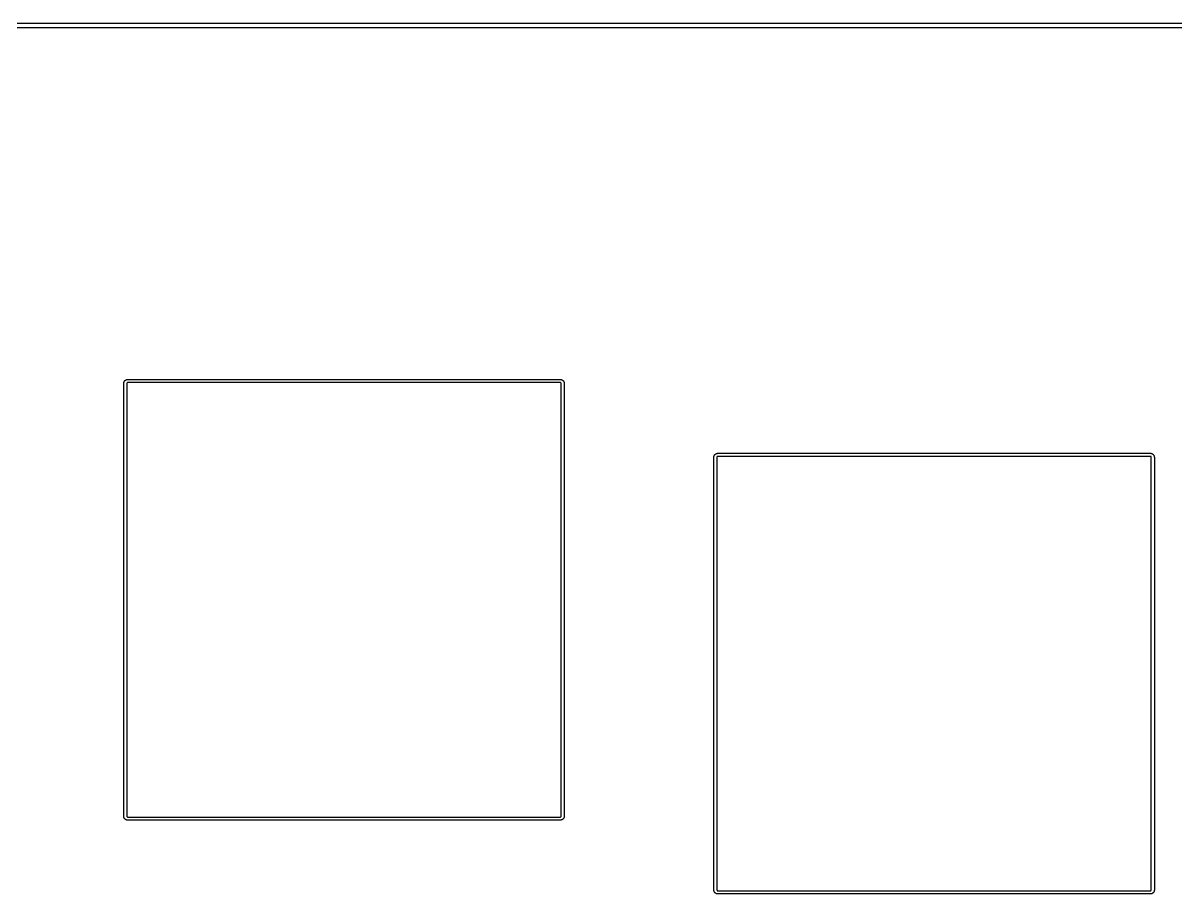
# Model space of a CAD drawing. Extents: x 69 to 219, y -146 to -41.
# Drawn here: x 150.27 to 187.49, y -68.67 to -40.56 of the extents above; entities that cross this region are included whole.
import ezdxf

# ---------------------------------------------------------------- set-up
doc = ezdxf.new("R2010")
doc.units = 0
doc.header["$MEASUREMENT"] = 0
doc.layers.add('BLACK', color=7, linetype='CONTINUOUS')

msp = doc.modelspace()

# ---------------------------------------------------------------- linework, layer by layer
at = {"layer": 'Black'}
for p, q in [((116.205, -40.565), (210.82, -40.565)), ((210.813, -40.715), (116.211, -40.715)), ((153.556, -52.11), (153.557, -52.1096)), ((153.557, -52.1089), (153.561, -52.106)), ((153.557, -52.1096), (153.557, -52.1089)), ((153.561, -52.106), (153.564, -52.1024)), ((153.564, -52.1024), (153.569, -52.0993)), ((153.569, -52.0993), (153.572, -52.0957)), ((153.572, -52.0957), (153.575, -52.0941)), ((153.575, -52.0941), (153.577, -52.0919)), ((153.577, -52.0919), (153.578, -52.0913)), ((153.578, -52.0913), (153.579, -52.0905)), ((153.579, -52.0905), (153.586, -52.0869)), ((153.586, -52.0869), (153.592, -52.083)), ((153.592, -52.083), (153.593, -52.0828)), ((153.593, -52.0828), (153.594, -52.0823)), ((153.594, -52.0823), (153.596, -52.0818)), ((153.596, -52.0818), (153.597, -52.0808)), ((153.597, -52.0808), (153.604, -52.0784)), ((153.604, -52.0784), (153.61, -52.0756)), ((153.61, -52.0756), (153.612, -52.0755)), ((153.612, -52.0755), (153.614, -52.0749)), ((153.614, -52.0749), (153.616, -52.0746)), ((153.616, -52.0746), (153.617, -52.074)), ((153.617, -52.074), (153.618, -52.0739)), ((153.618, -52.0737), (153.626, -52.0723)), ((153.618, -52.0739), (153.618, -52.0737)), ((153.626, -52.0723), (153.634, -52.0707)), ((153.634, -52.0707), (153.635, -52.0708)), ((153.635, -52.0708), (153.635, -52.0707)), ((153.635, -52.0707), (153.638, -52.0707)), ((153.638, -52.0707), (153.641, -52.0702)), ((153.641, -52.0702), (153.645, -52.0703)), ((153.645, -52.0703), (153.649, -52.0696)), ((153.649, -52.0696), (167.619, -52.0696)), ((167.619, -52.0696), (167.623, -52.0704)), ((167.623, -52.0704), (167.628, -52.0704)), ((167.628, -52.0704), (167.63, -52.0707)), ((167.63, -52.0707), (167.632, -52.0707)), ((167.632, -52.0707), (167.632, -52.0708)), ((167.632, -52.0708), (167.633, -52.0707)), ((167.633, -52.0707), (167.641, -52.0723)), ((167.641, -52.0723), (167.649, -52.0737)), ((167.649, -52.0737), (167.649, -52.0739)), ((167.649, -52.0739), (167.65, -52.074)), ((167.65, -52.074), (167.651, -52.0746)), ((167.651, -52.0746), (167.653, -52.0749)), ((167.653, -52.0749), (167.655, -52.0755)), ((167.655, -52.0755), (167.657, -52.0756)), ((167.657, -52.0756), (167.663, -52.0784)), ((167.663, -52.0784), (167.67, -52.0808)), ((167.67, -52.0808), (167.671, -52.0818)), ((167.671, -52.0818), (167.673, -52.0823)), ((167.673, -52.0823), (167.674, -52.0828)), ((167.674, -52.0828), (167.675, -52.083)), ((167.675, -52.083), (167.681, -52.0869)), ((167.681, -52.0869), (167.688, -52.0905)), ((167.688, -52.0905), (167.689, -52.0913)), ((167.689, -52.0913), (167.69, -52.0919)), ((167.69, -52.0919), (167.691, -52.0928)), ((167.691, -52.0928), (167.692, -52.0936)), ((167.692, -52.0936), (167.693, -52.0944)), ((167.693, -52.0944), (167.694, -52.0949)), ((167.694, -52.0949), (167.7, -52.0999)), ((167.7, -52.0999), (167.706, -52.1045)), ((167.706, -52.1045), (167.706, -52.1056)), ((167.706, -52.1056), (167.707, -52.1065)), ((167.707, -52.1065), (167.708, -52.1078)), ((167.708, -52.1078), (167.71, -52.1089)), ((167.71, -52.1089), (167.71, -52.1096)), ((167.71, -52.1096), (167.711, -52.11)), ((153.522, -52.1958), (153.523, -52.1921)), ((153.522, -66.1658), (153.522, -52.1958)), ((153.523, -52.1774), (153.525, -52.1715)), ((153.523, -52.18), (153.523, -52.1774)), ((153.523, -52.1825), (153.523, -52.18)), ((153.523, -52.1854), (153.523, -52.1825)), ((153.523, -52.1883), (153.523, -52.1854)), ((153.523, -52.1921), (153.523, -52.1883)), ((153.525, -52.1715), (153.526, -52.1654)), ((153.526, -52.1654), (153.527, -52.1632)), ((153.527, -52.1632), (153.528, -52.1623)), ((153.528, -52.1602), (153.53, -52.1545)), ((153.528, -52.1607), (153.528, -52.1602)), ((153.528, -52.1621), (153.528, -52.1607)), ((153.528, -52.1622), (153.528, -52.1621)), ((153.528, -52.1623), (153.528, -52.1622)), ((153.53, -52.1545), (153.533, -52.1467)), ((153.533, -52.1467), (153.535, -52.1415)), ((153.535, -52.1415), (153.538, -52.1359)), ((153.538, -52.1359), (153.541, -52.1316)), ((153.541, -52.1316), (153.544, -52.1268)), ((153.544, -52.1268), (153.545, -52.1254)), ((153.545, -52.1254), (153.546, -52.1238)), ((153.546, -52.1223), (153.551, -52.1163)), ((153.546, -52.1231), (153.546, -52.1223)), ((153.546, -52.1238), (153.546, -52.1231)), ((153.551, -52.1163), (153.556, -52.11)), ((153.623, -52.1909), (153.622, -52.1933)), ((153.622, -52.1933), (153.622, -52.1967)), ((153.622, -52.1967), (153.622, -52.1996)), ((153.622, -52.1996), (153.622, -66.162)), ((153.624, -52.1869), (153.623, -52.1909)), ((153.625, -52.1863), (153.624, -52.1869)), ((153.624, -52.1869), (153.624, -52.1869)), ((153.626, -52.1843), (153.625, -52.1857)), ((153.625, -52.1857), (153.625, -52.1862)), ((153.625, -52.1862), (153.625, -52.1863)), ((153.629, -52.1793), (153.626, -52.1835)), ((153.626, -52.1835), (153.626, -52.1843)), ((153.631, -52.1775), (153.629, -52.1787)), ((153.629, -52.1787), (153.629, -52.1793)), ((153.632, -52.1762), (153.631, -52.1775)), ((153.633, -52.1758), (153.632, -52.1762)), ((153.634, -52.174), (153.633, -52.1758)), ((153.638, -52.172), (153.634, -52.174)), ((153.642, -52.1707), (153.638, -52.172)), ((153.646, -52.17), (153.642, -52.1707)), ((153.642, -52.1707), (153.642, -52.1707)), ((153.65, -52.1701), (153.646, -52.17)), ((153.653, -52.1696), (153.65, -52.1701)), ((167.614, -52.1696), (153.653, -52.1696)), ((167.616, -52.1699), (167.614, -52.1696)), ((167.621, -52.1699), (167.616, -52.1699)), ((167.625, -52.1707), (167.621, -52.1699)), ((167.629, -52.172), (167.625, -52.1707)), ((167.625, -52.1707), (167.625, -52.1707)), ((167.634, -52.1748), (167.629, -52.172)), ((167.636, -52.1766), (167.634, -52.1748)), ((167.638, -52.1783), (167.636, -52.1766)), ((167.636, -52.1766), (167.636, -52.1766)), ((167.64, -52.1815), (167.638, -52.1783)), ((167.642, -52.1836), (167.64, -52.1815)), ((167.642, -52.1838), (167.642, -52.1836)), ((167.642, -52.1863), (167.642, -52.1838)), ((167.643, -52.1869), (167.642, -52.1863)), ((167.644, -52.1909), (167.643, -52.1869)), ((167.643, -52.1869), (167.643, -52.1869)), ((167.645, -52.1933), (167.644, -52.1909)), ((167.645, -52.1967), (167.645, -52.1933)), ((167.645, -52.1996), (167.645, -52.1967)), ((167.645, -66.162), (167.645, -52.1996)), ((167.711, -52.11), (167.716, -52.1163)), ((167.716, -52.1163), (167.721, -52.1223)), ((167.721, -52.1223), (167.721, -52.1228)), ((167.721, -52.1228), (167.722, -52.1251)), ((167.722, -52.1251), (167.724, -52.127)), ((167.724, -52.127), (167.727, -52.1322)), ((167.727, -52.1322), (167.731, -52.137)), ((167.731, -52.137), (167.731, -52.1398)), ((167.731, -52.1398), (167.733, -52.1424)), ((167.733, -52.1424), (167.733, -52.1446)), ((167.733, -52.1446), (167.734, -52.1467)), ((167.734, -52.1467), (167.737, -52.1545)), ((167.737, -52.1545), (167.739, -52.1602)), ((167.739, -52.1602), (167.739, -52.1607)), ((167.739, -52.1607), (167.739, -52.1621)), ((167.739, -52.1621), (167.739, -52.1622)), ((167.739, -52.1622), (167.739, -52.1623)), ((167.739, -52.1623), (167.74, -52.1632)), ((167.74, -52.1632), (167.741, -52.1654)), ((167.741, -52.1654), (167.742, -52.1715)), ((167.742, -52.1715), (167.744, -52.1774)), ((167.744, -52.1774), (167.744, -52.18)), ((167.744, -52.18), (167.744, -52.1825)), ((167.744, -52.1825), (167.744, -52.1854)), ((167.744, -52.1854), (167.744, -52.1883)), ((167.744, -52.1883), (167.744, -52.1921)), ((167.744, -52.1921), (167.745, -52.1958)), ((167.745, -52.1958), (167.745, -66.1658)), ((172.574, -54.5773), (172.575, -54.5701)), ((172.574, -68.5473), (172.574, -54.5773)), ((172.575, -54.5701), (172.576, -54.5628)), ((172.576, -54.5622), (172.577, -54.5566)), ((172.576, -54.5628), (172.576, -54.5622)), ((172.577, -54.5566), (172.578, -54.549)), ((172.578, -54.549), (172.579, -54.5464)), ((172.579, -54.5464), (172.58, -54.5437)), ((172.58, -54.5437), (172.582, -54.5358)), ((172.582, -54.5358), (172.585, -54.5279)), ((172.585, -54.5279), (172.587, -54.5231)), ((172.587, -54.5231), (172.59, -54.5177)), ((172.59, -54.5177), (172.593, -54.5132)), ((172.593, -54.5132), (172.596, -54.5083)), ((172.596, -54.5083), (172.597, -54.5069)), ((172.597, -54.5069), (172.598, -54.5053)), ((172.598, -54.5038), (172.603, -54.4978)), ((172.598, -54.5046), (172.598, -54.5038)), ((172.598, -54.5053), (172.598, -54.5046)), ((172.603, -54.4978), (172.608, -54.4915)), ((172.608, -54.4915), (172.609, -54.4911)), ((172.609, -54.4904), (172.613, -54.4875)), ((172.609, -54.4911), (172.609, -54.4904)), ((172.613, -54.4875), (172.616, -54.4839)), ((172.616, -54.4839), (172.621, -54.4808)), ((172.621, -54.4808), (172.624, -54.4772)), ((172.624, -54.4772), (172.629, -54.4744)), ((172.629, -54.4744), (172.634, -54.4707)), ((172.634, -54.4707), (172.64, -54.4679)), ((172.64, -54.4679), (172.645, -54.4646)), ((172.645, -54.4646), (172.648, -54.4635)), ((172.648, -54.4635), (172.651, -54.4619)), ((172.651, -54.4619), (172.658, -54.4594)), ((172.658, -54.4594), (172.665, -54.4567)), ((172.665, -54.4567), (172.667, -54.4563)), ((172.667, -54.4563), (172.669, -54.4555)), ((172.669, -54.4555), (172.67, -54.4554)), ((172.67, -54.4552), (172.678, -54.4538)), ((172.67, -54.4554), (172.67, -54.4552)), ((172.675, -54.5779), (172.674, -54.584)), ((172.674, -54.584), (172.674, -68.5406)), ((172.676, -54.5733), (172.675, -54.5779)), ((172.677, -54.5677), (172.676, -54.569)), ((172.676, -54.569), (172.676, -54.5704)), ((172.676, -54.5704), (172.676, -54.5707)), ((172.676, -54.5707), (172.676, -54.5718)), ((172.676, -54.5718), (172.676, -54.5729)), ((172.676, -54.5729), (172.676, -54.5733)), ((172.678, -54.5657), (172.677, -54.567)), ((172.677, -54.567), (172.677, -54.5677)), ((172.678, -54.4538), (172.686, -54.4522)), ((172.681, -54.5608), (172.678, -54.565)), ((172.678, -54.565), (172.678, -54.5657)), ((172.683, -54.559), (172.681, -54.5602)), ((172.681, -54.5602), (172.681, -54.5608)), ((172.684, -54.5577), (172.683, -54.559)), ((172.685, -54.5573), (172.684, -54.5577)), ((172.686, -54.5562), (172.685, -54.5567)), ((172.685, -54.5567), (172.685, -54.5573)), ((172.686, -54.4522), (172.687, -54.4523)), ((172.687, -54.5557), (172.686, -54.5562)), ((172.687, -54.4523), (172.687, -54.4522)), ((172.687, -54.4522), (172.69, -54.4522)), ((172.69, -54.5539), (172.687, -54.5557)), ((172.69, -54.4522), (172.693, -54.4517)), ((172.693, -54.5528), (172.69, -54.5539)), ((172.693, -54.4517), (172.697, -54.4518)), ((172.694, -54.5522), (172.693, -54.5528)), ((172.698, -54.5515), (172.694, -54.5521)), ((172.694, -54.5521), (172.694, -54.5522)), ((172.697, -54.4518), (172.701, -54.4511)), ((172.702, -54.5516), (172.698, -54.5515)), ((172.701, -54.4511), (186.671, -54.4511)), ((172.705, -54.5511), (172.702, -54.5516)), ((186.666, -54.5511), (172.705, -54.5511)), ((186.668, -54.5514), (186.666, -54.5511)), ((186.673, -54.5514), (186.668, -54.5514)), ((186.671, -54.4511), (186.675, -54.4519)), ((186.677, -54.5522), (186.673, -54.5514)), ((186.675, -54.4519), (186.68, -54.4519)), ((186.682, -54.5538), (186.677, -54.5522)), ((186.677, -54.5522), (186.677, -54.5522)), ((186.68, -54.4519), (186.682, -54.4522)), ((186.682, -54.4522), (186.684, -54.4522)), ((186.682, -54.5539), (186.682, -54.5538)), ((186.682, -54.5538), (186.682, -54.5538)), ((186.686, -54.5562), (186.682, -54.5539)), ((186.684, -54.4522), (186.684, -54.4523)), ((186.684, -54.4523), (186.685, -54.4522)), ((186.685, -54.4522), (186.693, -54.4538)), ((186.688, -54.5581), (186.686, -54.5562)), ((186.69, -54.5598), (186.688, -54.5581)), ((186.688, -54.5581), (186.688, -54.5581)), ((186.692, -54.563), (186.69, -54.5598)), ((186.694, -54.5651), (186.692, -54.563)), ((186.693, -54.4538), (186.701, -54.4552)), ((186.694, -54.5653), (186.694, -54.5651)), ((186.696, -54.5722), (186.694, -54.5653)), ((186.697, -54.5749), (186.696, -54.5722)), ((186.697, -54.5782), (186.697, -54.5749)), ((186.697, -54.5811), (186.697, -54.5782)), ((186.697, -68.5435), (186.697, -54.5811)), ((186.701, -54.4552), (186.701, -54.4554)), ((186.701, -54.4554), (186.702, -54.4555)), ((186.702, -54.4555), (186.703, -54.4561)), ((186.703, -54.4561), (186.705, -54.4564)), ((186.705, -54.4564), (186.713, -54.4592)), ((186.713, -54.4592), (186.721, -54.4619)), ((186.721, -54.4619), (186.724, -54.4635)), ((186.724, -54.4635), (186.727, -54.4646)), ((186.727, -54.4646), (186.734, -54.469)), ((186.734, -54.469), (186.742, -54.4734)), ((186.742, -54.4734), (186.743, -54.4743)), ((186.743, -54.4743), (186.744, -54.4751)), ((186.744, -54.4751), (186.745, -54.4759)), ((186.745, -54.4759), (186.746, -54.4764)), ((186.746, -54.4764), (186.752, -54.4814)), ((186.752, -54.4814), (186.758, -54.486)), ((186.758, -54.486), (186.758, -54.4871)), ((186.758, -54.4871), (186.759, -54.488)), ((186.759, -54.488), (186.76, -54.4893)), ((186.76, -54.4893), (186.762, -54.4904)), ((186.762, -54.4904), (186.762, -54.4911)), ((186.762, -54.4911), (186.763, -54.4915)), ((186.763, -54.4915), (186.768, -54.4978)), ((186.768, -54.4978), (186.773, -54.5038)), ((186.773, -54.5038), (186.773, -54.5043)), ((186.773, -54.5043), (186.774, -54.5067)), ((186.774, -54.5067), (186.777, -54.5087)), ((186.777, -54.5087), (186.779, -54.5138)), ((186.779, -54.5138), (186.783, -54.5185)), ((186.783, -54.5185), (186.783, -54.5214)), ((186.783, -54.5214), (186.785, -54.5241)), ((186.785, -54.5241), (186.785, -54.5261)), ((186.785, -54.5261), (186.786, -54.5279)), ((186.786, -54.5279), (186.789, -54.5358)), ((186.789, -54.5358), (186.791, -54.542)), ((186.791, -54.542), (186.791, -54.5426)), ((186.791, -54.5426), (186.792, -54.5449)), ((186.792, -54.5449), (186.793, -54.547)), ((186.793, -54.547), (186.794, -54.5532)), ((186.794, -54.5532), (186.796, -54.5593)), ((186.796, -54.5593), (186.796, -54.5617)), ((186.796, -54.5617), (186.796, -54.5641)), ((186.796, -54.5641), (186.796, -54.5669)), ((186.796, -54.5669), (186.796, -54.5698)), ((186.796, -54.5698), (186.796, -54.5736)), ((186.796, -54.5736), (186.797, -54.5773)), ((186.797, -54.5773), (186.797, -68.5473)), ((153.523, -66.1696), (153.522, -66.1658)), ((153.523, -66.1734), (153.523, -66.1696)), ((153.523, -66.1761), (153.523, -66.1734)), ((153.523, -66.179), (153.523, -66.1761)), ((153.523, -66.1814), (153.523, -66.179)), ((153.523, -66.1838), (153.523, -66.1814)), ((153.525, -66.1899), (153.523, -66.1838)), ((153.526, -66.1961), (153.525, -66.1899)), ((153.527, -66.1982), (153.526, -66.1961)), ((153.528, -66.2005), (153.527, -66.1982)), ((153.528, -66.2012), (153.528, -66.2005)), ((153.53, -66.207), (153.528, -66.2012)), ((153.533, -66.2148), (153.53, -66.207)), ((153.535, -66.2198), (153.533, -66.2148)), ((153.538, -66.2254), (153.535, -66.2198)), ((153.541, -66.2299), (153.538, -66.2254)), ((153.544, -66.2348), (153.541, -66.2299)), ((153.545, -66.2362), (153.544, -66.2348)), ((153.546, -66.2378), (153.545, -66.2362)), ((153.546, -66.2387), (153.546, -66.2378)), ((153.547, -66.2398), (153.546, -66.2387)), ((153.552, -66.2456), (153.547, -66.2398)), ((153.556, -66.2516), (153.552, -66.2456)), ((153.557, -66.2522), (153.556, -66.2516)), ((153.558, -66.2531), (153.557, -66.2522)), ((153.561, -66.2557), (153.558, -66.2531)), ((153.622, -66.162), (153.622, -66.1647)), ((153.622, -66.1647), (153.622, -66.1681)), ((153.622, -66.1681), (153.623, -66.1708)), ((153.623, -66.1708), (153.624, -66.1744)), ((153.624, -66.1744), (153.624, -66.1746)), ((153.624, -66.1746), (153.625, -66.1754)), ((153.625, -66.1754), (153.625, -66.1761)), ((153.625, -66.1761), (153.626, -66.1774)), ((153.626, -66.1774), (153.626, -66.1781)), ((153.626, -66.1781), (153.629, -66.1823)), ((153.629, -66.1823), (153.629, -66.1827)), ((153.629, -66.1827), (153.631, -66.184)), ((153.631, -66.184), (153.632, -66.1855)), ((153.632, -66.1855), (153.633, -66.1862)), ((153.633, -66.1862), (153.635, -66.1877)), ((153.635, -66.1877), (153.638, -66.1897)), ((153.638, -66.1897), (153.639, -66.1898)), ((153.639, -66.1898), (153.642, -66.1908)), ((153.642, -66.1908), (153.642, -66.1908)), ((153.642, -66.1908), (153.646, -66.1915)), ((153.646, -66.1915), (153.65, -66.1915)), ((153.65, -66.1915), (153.653, -66.192)), ((153.653, -66.192), (167.614, -66.192)), ((167.614, -66.192), (167.615, -66.1918)), ((167.615, -66.1918), (167.62, -66.1917)), ((167.62, -66.1917), (167.625, -66.1908)), ((167.625, -66.1908), (167.628, -66.1898)), ((167.625, -66.1908), (167.625, -66.1908)), ((167.628, -66.1898), (167.629, -66.1897)), ((167.629, -66.1897), (167.634, -66.1869)), ((167.634, -66.1869), (167.636, -66.1847)), ((167.636, -66.1847), (167.637, -66.1847)), ((167.637, -66.1847), (167.638, -66.1833)), ((167.638, -66.1833), (167.64, -66.1801)), ((167.64, -66.1801), (167.642, -66.178)), ((167.642, -66.1759), (167.643, -66.1746)), ((167.642, -66.1777), (167.642, -66.1759)), ((167.642, -66.178), (167.642, -66.1777)), ((167.642, -66.178), (167.642, -66.178)), ((167.643, -66.1744), (167.644, -66.1708)), ((167.643, -66.1746), (167.643, -66.1744)), ((167.644, -66.1708), (167.645, -66.1681)), ((167.645, -66.1647), (167.645, -66.162)), ((167.645, -66.1681), (167.645, -66.1647)), ((167.708, -66.2539), (167.707, -66.255)), ((167.709, -66.2531), (167.708, -66.2539)), ((167.71, -66.2522), (167.709, -66.2531)), ((167.711, -66.2516), (167.71, -66.2522)), ((167.715, -66.2456), (167.711, -66.2516)), ((167.72, -66.2398), (167.715, -66.2456)), ((167.721, -66.239), (167.72, -66.2398)), ((167.722, -66.2364), (167.721, -66.2389)), ((167.721, -66.2389), (167.721, -66.239)), ((167.725, -66.2344), (167.722, -66.2364)), ((167.727, -66.2293), (167.725, -66.2344)), ((167.731, -66.2246), (167.727, -66.2293)), ((167.733, -66.219), (167.731, -66.2217)), ((167.731, -66.2217), (167.731, -66.2246)), ((167.734, -66.2148), (167.733, -66.2168)), ((167.733, -66.2168), (167.733, -66.219)), ((167.737, -66.2071), (167.734, -66.2148)), ((167.739, -66.2012), (167.737, -66.2071)), ((167.74, -66.1982), (167.739, -66.2005)), ((167.739, -66.2005), (167.739, -66.2012)), ((167.741, -66.1961), (167.74, -66.1982)), ((167.742, -66.1899), (167.741, -66.1961)), ((167.744, -66.1838), (167.742, -66.1899)), ((167.745, -66.1658), (167.744, -66.1696)), ((167.744, -66.1696), (167.744, -66.1734)), ((167.744, -66.1734), (167.744, -66.1761)), ((167.744, -66.1761), (167.744, -66.179)), ((167.744, -66.179), (167.744, -66.1814)), ((167.744, -66.1814), (167.744, -66.1838)), ((153.564, -66.2591), (153.561, -66.2557)), ((153.568, -66.262), (153.564, -66.2591)), ((153.572, -66.2654), (153.568, -66.262)), ((153.575, -66.2673), (153.572, -66.2654)), ((153.577, -66.2697), (153.575, -66.2673)), ((153.579, -66.2704), (153.577, -66.2697)), ((153.58, -66.2715), (153.579, -66.2704)), ((153.586, -66.2749), (153.58, -66.2715)), ((153.592, -66.2786), (153.586, -66.2749)), ((153.594, -66.2788), (153.592, -66.2786)), ((153.595, -66.2795), (153.594, -66.2788)), ((153.596, -66.2799), (153.595, -66.2795)), ((153.598, -66.2812), (153.596, -66.2799)), ((153.604, -66.2832), (153.598, -66.2812)), ((153.61, -66.2859), (153.604, -66.2832)), ((153.612, -66.286), (153.61, -66.2859)), ((153.614, -66.2868), (153.612, -66.286)), ((153.616, -66.2871), (153.614, -66.2868)), ((153.617, -66.2875), (153.616, -66.2871)), ((153.618, -66.2876), (153.617, -66.2875)), ((153.618, -66.2878), (153.618, -66.2876)), ((153.626, -66.2892), (153.618, -66.2878)), ((153.634, -66.2908), (153.626, -66.2892)), ((153.635, -66.2907), (153.634, -66.2908)), ((153.635, -66.2908), (153.635, -66.2907)), ((153.638, -66.2908), (153.635, -66.2908)), ((153.641, -66.2913), (153.638, -66.2908)), ((153.645, -66.2913), (153.641, -66.2913)), ((153.649, -66.292), (153.645, -66.2913)), ((167.619, -66.292), (153.649, -66.292)), ((167.624, -66.2911), (167.619, -66.292)), ((167.629, -66.291), (167.624, -66.2911)), ((167.63, -66.2908), (167.629, -66.291)), ((167.632, -66.2908), (167.63, -66.2908)), ((167.633, -66.2908), (167.632, -66.2907)), ((167.632, -66.2907), (167.632, -66.2908)), ((167.641, -66.2892), (167.633, -66.2908)), ((167.649, -66.2878), (167.641, -66.2892)), ((167.65, -66.2875), (167.649, -66.2876)), ((167.649, -66.2876), (167.649, -66.2878)), ((167.651, -66.2871), (167.65, -66.2875)), ((167.653, -66.2868), (167.651, -66.2871)), ((167.655, -66.286), (167.653, -66.2868)), ((167.657, -66.2859), (167.655, -66.286)), ((167.663, -66.2832), (167.657, -66.2859)), ((167.669, -66.2812), (167.663, -66.2832)), ((167.671, -66.2799), (167.669, -66.2812)), ((167.672, -66.2795), (167.671, -66.2799)), ((167.673, -66.2788), (167.672, -66.2795)), ((167.675, -66.2786), (167.673, -66.2788)), ((167.681, -66.2749), (167.675, -66.2786)), ((167.687, -66.2715), (167.681, -66.2749)), ((167.688, -66.2704), (167.687, -66.2715)), ((167.69, -66.2697), (167.688, -66.2704)), ((167.691, -66.2686), (167.69, -66.2697)), ((167.693, -66.2676), (167.691, -66.2686)), ((167.694, -66.2666), (167.693, -66.2669)), ((167.693, -66.2669), (167.693, -66.2676)), ((167.7, -66.2614), (167.694, -66.2666)), ((167.706, -66.2565), (167.7, -66.2614)), ((167.707, -66.2557), (167.706, -66.2565)), ((167.707, -66.255), (167.707, -66.2557)), ((172.575, -68.5545), (172.574, -68.5473)), ((172.576, -68.5618), (172.575, -68.5545)), ((172.576, -68.5624), (172.576, -68.5618)), ((172.577, -68.568), (172.576, -68.5624)), ((172.578, -68.5756), (172.577, -68.568)), ((172.579, -68.5782), (172.578, -68.5756)), ((172.58, -68.5809), (172.579, -68.5782)), ((172.582, -68.5888), (172.58, -68.5809)), ((172.585, -68.5967), (172.582, -68.5888)), ((172.587, -68.6015), (172.585, -68.5967)), ((172.59, -68.6069), (172.587, -68.6015)), ((172.593, -68.6114), (172.59, -68.6069)), ((172.596, -68.6163), (172.593, -68.6114)), ((172.597, -68.6177), (172.596, -68.6163)), ((172.598, -68.6193), (172.597, -68.6177)), ((172.598, -68.62), (172.598, -68.6193)), ((172.598, -68.6208), (172.598, -68.62)), ((172.603, -68.6268), (172.598, -68.6208)), ((172.608, -68.6331), (172.603, -68.6268)), ((172.609, -68.6335), (172.608, -68.6331)), ((172.609, -68.6342), (172.609, -68.6335)), ((172.613, -68.6371), (172.609, -68.6342)), ((172.616, -68.6407), (172.613, -68.6371)), ((172.621, -68.6438), (172.616, -68.6407)), ((172.624, -68.6474), (172.621, -68.6438)), ((172.629, -68.6502), (172.624, -68.6474)), ((172.634, -68.6539), (172.629, -68.6502)), ((172.64, -68.6567), (172.634, -68.6539)), ((172.645, -68.66), (172.64, -68.6567)), ((172.648, -68.6611), (172.645, -68.66)), ((172.651, -68.6627), (172.648, -68.6611)), ((172.658, -68.6652), (172.651, -68.6627)), ((172.665, -68.6679), (172.658, -68.6652)), ((172.667, -68.6684), (172.665, -68.6679)), ((172.67, -68.6692), (172.667, -68.6684)), ((172.67, -68.6693), (172.67, -68.6692)), ((172.678, -68.6708), (172.67, -68.6693)), ((172.67, -68.6693), (172.67, -68.6693)), ((172.674, -68.5406), (172.675, -68.5467)), ((172.675, -68.5467), (172.676, -68.5513)), ((172.676, -68.5513), (172.676, -68.5517)), ((172.676, -68.5517), (172.676, -68.5528)), ((172.676, -68.5528), (172.676, -68.5539)), ((172.676, -68.5539), (172.676, -68.5542)), ((172.676, -68.5542), (172.676, -68.5556)), ((172.676, -68.5556), (172.677, -68.5569)), ((172.677, -68.5569), (172.677, -68.5576)), ((172.677, -68.5576), (172.678, -68.5589)), ((172.678, -68.5589), (172.678, -68.5596)), ((172.678, -68.5596), (172.681, -68.5638)), ((172.687, -68.6723), (172.678, -68.6708)), ((172.681, -68.5638), (172.681, -68.5644)), ((172.681, -68.5644), (172.683, -68.5656)), ((172.683, -68.5656), (172.684, -68.5669)), ((172.684, -68.5669), (172.685, -68.5673)), ((172.685, -68.5673), (172.685, -68.5679)), ((172.685, -68.5679), (172.686, -68.5684)), ((172.686, -68.5684), (172.687, -68.5689)), ((172.687, -68.5689), (172.69, -68.5707)), ((172.69, -68.6723), (172.687, -68.6723)), ((172.687, -68.6723), (172.687, -68.6723)), ((172.687, -68.6723), (172.687, -68.6723)), ((172.69, -68.5707), (172.693, -68.5718)), ((172.693, -68.6728), (172.69, -68.6723)), ((172.693, -68.5718), (172.694, -68.5723)), ((172.697, -68.6728), (172.693, -68.6728)), ((172.694, -68.5723), (172.698, -68.573)), ((172.701, -68.6735), (172.697, -68.6728)), ((172.698, -68.573), (172.702, -68.573)), ((186.671, -68.6735), (172.701, -68.6735)), ((172.702, -68.573), (172.705, -68.5735)), ((172.705, -68.5735), (186.666, -68.5735)), ((186.666, -68.5735), (186.667, -68.5733)), ((186.667, -68.5733), (186.672, -68.5732)), ((186.676, -68.6726), (186.671, -68.6735)), ((186.672, -68.5732), (186.677, -68.5723)), ((186.681, -68.6725), (186.676, -68.6726)), ((186.677, -68.5723), (186.682, -68.5708)), ((186.677, -68.5723), (186.677, -68.5723)), ((186.682, -68.6723), (186.681, -68.6725)), ((186.682, -68.5707), (186.686, -68.5684)), ((186.682, -68.5708), (186.682, -68.5707)), ((186.682, -68.5708), (186.682, -68.5708)), ((186.684, -68.6723), (186.682, -68.6723)), ((186.693, -68.6708), (186.684, -68.6723)), ((186.684, -68.6723), (186.684, -68.6723)), ((186.684, -68.6723), (186.684, -68.6723)), ((186.686, -68.5684), (186.688, -68.5665)), ((186.688, -68.5665), (186.69, -68.5648)), ((186.688, -68.5665), (186.688, -68.5665)), ((186.69, -68.5648), (186.692, -68.5616)), ((186.692, -68.5616), (186.694, -68.5595)), ((186.701, -68.6693), (186.693, -68.6708)), ((186.694, -68.5593), (186.696, -68.5524)), ((186.694, -68.5595), (186.694, -68.5593)), ((186.696, -68.5524), (186.697, -68.5497)), ((186.697, -68.5464), (186.697, -68.5435)), ((186.697, -68.5497), (186.697, -68.5464)), ((186.703, -68.6686), (186.701, -68.6692)), ((186.701, -68.6692), (186.701, -68.6693)), ((186.701, -68.6693), (186.701, -68.6693)), ((186.705, -68.6682), (186.703, -68.6686)), ((186.713, -68.6654), (186.705, -68.6682)), ((186.721, -68.6627), (186.713, -68.6654)), ((186.724, -68.6611), (186.721, -68.6627)), ((186.727, -68.66), (186.724, -68.6611)), ((186.734, -68.6556), (186.727, -68.66)), ((186.742, -68.6512), (186.734, -68.6556)), ((186.743, -68.6503), (186.742, -68.6512)), ((186.744, -68.6495), (186.743, -68.6503)), ((186.745, -68.6487), (186.744, -68.6495)), ((186.746, -68.6482), (186.745, -68.6487)), ((186.752, -68.6432), (186.746, -68.6482)), ((186.758, -68.6386), (186.752, -68.6432)), ((186.759, -68.6366), (186.758, -68.6375)), ((186.758, -68.6375), (186.758, -68.6386)), ((186.76, -68.6353), (186.759, -68.6366)), ((186.762, -68.6342), (186.76, -68.6353)), ((186.763, -68.6331), (186.762, -68.6335)), ((186.762, -68.6335), (186.762, -68.6342)), ((186.768, -68.6268), (186.763, -68.6331)), ((186.773, -68.6208), (186.768, -68.6268)), ((186.774, -68.6179), (186.773, -68.6203)), ((186.773, -68.6203), (186.773, -68.6208)), ((186.777, -68.6159), (186.774, -68.6179)), ((186.779, -68.6108), (186.777, -68.6159)), ((186.783, -68.6061), (186.779, -68.6108)), ((186.785, -68.6005), (186.783, -68.6032)), ((186.783, -68.6032), (186.783, -68.6061)), ((186.786, -68.5967), (186.785, -68.5985)), ((186.785, -68.5985), (186.785, -68.6005)), ((186.789, -68.5888), (186.786, -68.5967)), ((186.791, -68.5826), (186.789, -68.5888)), ((186.792, -68.5797), (186.791, -68.582)), ((186.791, -68.582), (186.791, -68.5826)), ((186.793, -68.5776), (186.792, -68.5797)), ((186.794, -68.5714), (186.793, -68.5776)), ((186.796, -68.5653), (186.794, -68.5714)), ((186.797, -68.5473), (186.796, -68.551)), ((186.796, -68.551), (186.796, -68.5548)), ((186.796, -68.5548), (186.796, -68.5577)), ((186.796, -68.5577), (186.796, -68.5605)), ((186.796, -68.5605), (186.796, -68.5629)), ((186.796, -68.5629), (186.796, -68.5653))]:
    msp.add_line(p, q, dxfattribs=at)

doc.saveas('drawing.dxf')
